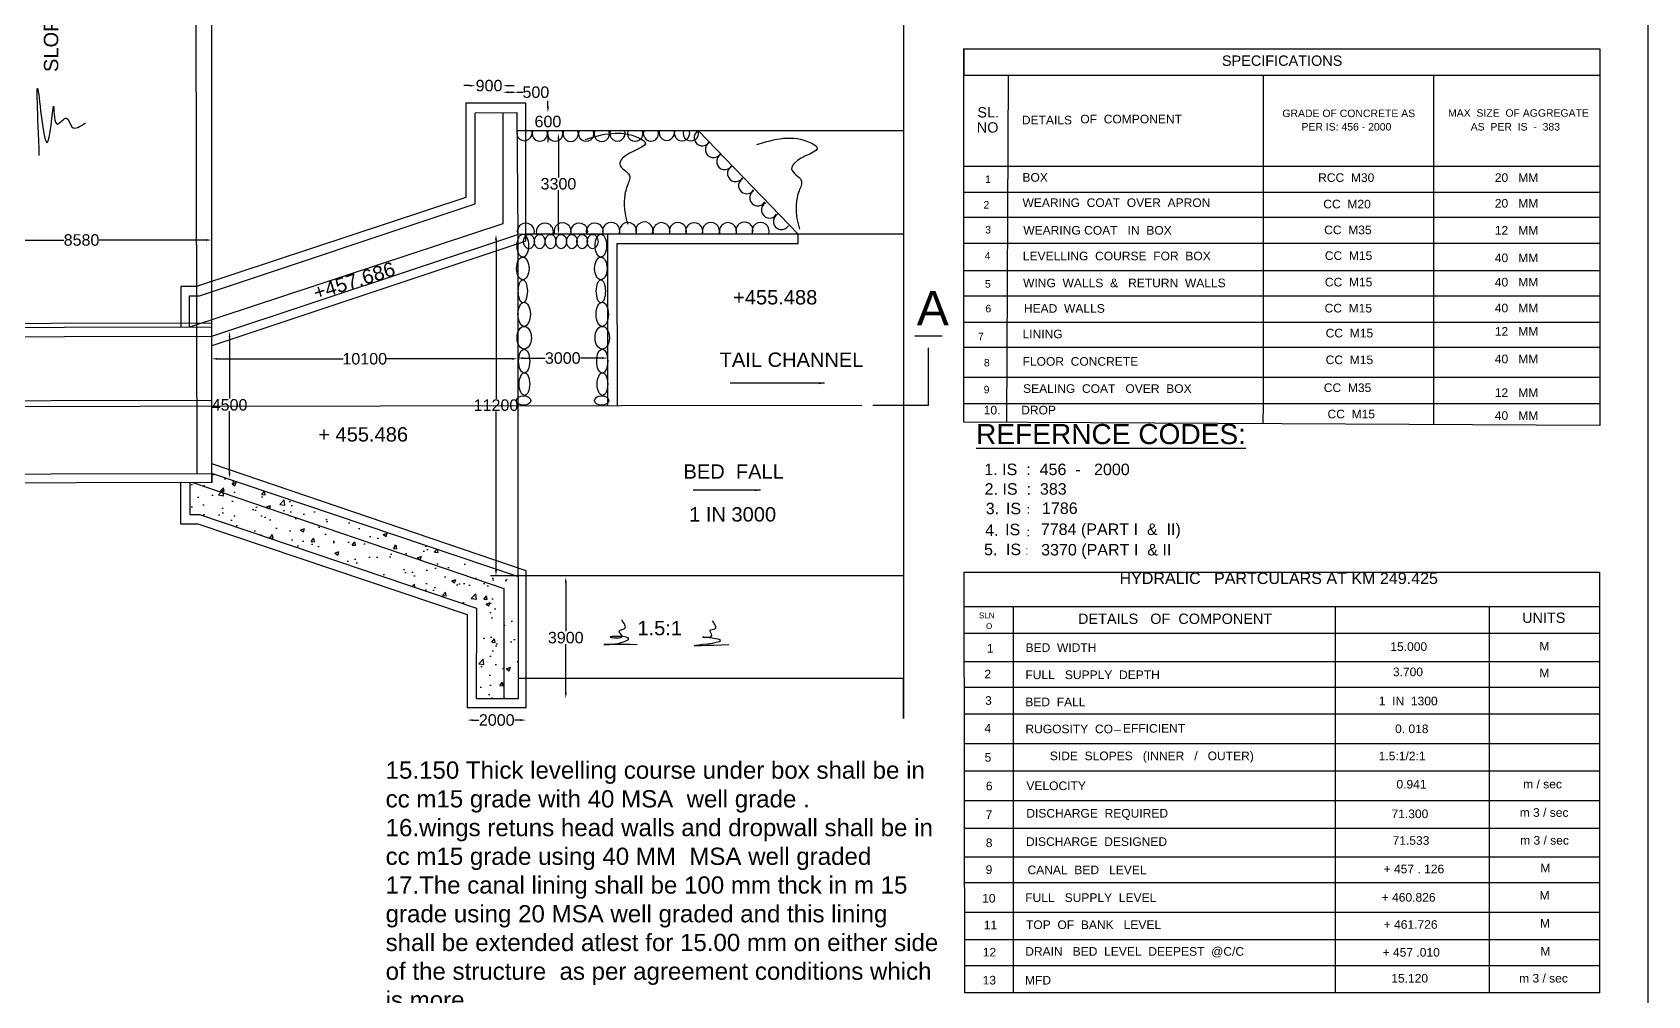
# Model space of a CAD drawing. Header units: inches. Extents: x 2054 to 2706, y -111 to 346.
# Drawn here: x 2424 to 2705.2, y 59.8 to 227.5 of the extents above; entities that cross this region are included whole.
import ezdxf

# ---------------------------------------------------------------- set-up
doc = ezdxf.new("R2010")
doc.units = ezdxf.units.IN
doc.header["$MEASUREMENT"] = 0
for name, color, linetype in [('DIMENSIONS', 7, 'Continuous'), ('DIMENSIONS @ 1', 7, 'Continuous'), ('DRAWING', 2, 'Continuous'), ('TEXT', 1, 'Continuous')]:
    doc.layers.add(name, color=color, linetype=linetype)
doc.styles.get("Standard").update_dxf_attribs({"font": 'arial.ttf', "height": 2})
doc.dimstyles.get("Standard").update_dxf_attribs({"dimtxt": 2, "dimasz": 1, "dimexe": 0.18, "dimexo": 0.0625, "dimgap": 0.09, "dimtad": 0, "dimtih": 1, "dimtoh": 1, "dimdec": 4, "dimzin": 0, "dimdsep": 46, "dimtxsty": 'Standard', "dimcen": 0.09, "dimse1": 1, "dimse2": 1, "dimadec": 0, "dimazin": 0, "dimtfac": 1, "dimtdec": 4, "dimtofl": 0, "dimtmove": 0, "dimatfit": 3, "dimfxl": 1, "dimtolj": 1, "dimtzin": 0, "dimarcsym": 0})

# ---------------------------------------------------------------- blocks, each defined once
blk = doc.blocks.new('*D36')
at = {"layer": 'Defpoints', "color": 0, "transparency": 16777216}
for p in [(2409.9, 191.38), (2455.22, 191.38), (2455.22, 191.38)]:
    blk.add_point(p, dxfattribs=at)
at = {"layer": 'DIMENSIONS', "color": 0, "lineweight": -2, "transparency": 16777216}
for p, q in [((2410.9, 191.38), (2429.49, 191.38)), ((2454.22, 191.38), (2435.64, 191.38))]:
    blk.add_line(p, q, dxfattribs=at)
at = {"layer": 'DIMENSIONS', "color": 0, "transparency": 16777216}
for points in [[(2410.9, 191.55), (2410.9, 191.22), (2409.9, 191.38)], [(2454.22, 191.55), (2454.22, 191.22), (2455.22, 191.38)]]:
    blk.add_solid(points, dxfattribs=at)
at = {"layer": 'DIMENSIONS', "color": 0, "transparency": 16777216, "insert": (2432.56, 191.38), "char_height": 2, "attachment_point": 5}
blk.add_mtext('\\A1;8580', dxfattribs=at)
blk = doc.blocks.new('*D42')
at = {"layer": 'Defpoints', "color": 0, "transparency": 16777216}
for p in [(2505.89, 218.26), (2501.11, 213.51), (2505.89, 213.51)]:
    blk.add_point(p, dxfattribs=at)
at = {"layer": 'DIMENSIONS', "color": 0, "lineweight": -2, "transparency": 16777216}
for p, q in [((2500.11, 218.26), (2499.11, 218.26)), ((2506.89, 218.26), (2507.89, 218.26))]:
    blk.add_line(p, q, dxfattribs=at)
at = {"layer": 'DIMENSIONS', "color": 0, "transparency": 16777216}
for points in [[(2500.11, 218.42), (2500.11, 218.09), (2501.11, 218.26)], [(2506.89, 218.42), (2506.89, 218.09), (2505.89, 218.26)]]:
    blk.add_solid(points, dxfattribs=at)
at = {"layer": 'DIMENSIONS', "color": 0, "transparency": 16777216, "insert": (2503.5, 218.26), "char_height": 2, "attachment_point": 5}
blk.add_mtext('\\A1;900', dxfattribs=at)
blk = doc.blocks.new('*D43')
at = {"layer": 'Defpoints', "color": 0, "transparency": 16777216}
for p in [(2508.36, 217.11), (2505.89, 213.51), (2508.36, 213.53)]:
    blk.add_point(p, dxfattribs=at)
at = {"layer": 'DIMENSIONS', "color": 0, "lineweight": -2, "transparency": 16777216}
for p, q in [((2506.89, 217.11), (2507.36, 217.11)), ((2508.36, 217.11), (2509.36, 217.11))]:
    blk.add_line(p, q, dxfattribs=at)
at = {"layer": 'DIMENSIONS', "color": 0, "transparency": 16777216}
for points in [[(2506.89, 217.28), (2506.89, 216.94), (2505.89, 217.11)], [(2507.36, 217.28), (2507.36, 216.94), (2508.36, 217.11)]]:
    blk.add_solid(points, dxfattribs=at)
at = {"layer": 'DIMENSIONS', "color": 0, "transparency": 16777216, "insert": (2511.65, 217.11), "char_height": 2, "attachment_point": 5}
blk.add_mtext('\\A1;500', dxfattribs=at)
blk = doc.blocks.new('*D44')
at = {"layer": 'Defpoints', "color": 0, "transparency": 16777216}
for p in [(2508.36, 213.59), (2508.38, 210.43), (2513.75, 210.43)]:
    blk.add_point(p, dxfattribs=at)
at = {"layer": 'DIMENSIONS', "color": 0, "lineweight": -2, "transparency": 16777216}
for p, q in [((2513.75, 214.59), (2513.75, 215.59)), ((2513.75, 209.43), (2513.75, 208.43))]:
    blk.add_line(p, q, dxfattribs=at)
at = {"layer": 'DIMENSIONS', "color": 0, "transparency": 16777216}
for points in [[(2513.58, 214.59), (2513.92, 214.59), (2513.75, 213.59)], [(2513.58, 209.43), (2513.92, 209.43), (2513.75, 210.43)]]:
    blk.add_solid(points, dxfattribs=at)
at = {"layer": 'DIMENSIONS', "color": 0, "transparency": 16777216, "insert": (2513.75, 212.01), "char_height": 2, "attachment_point": 5}
blk.add_mtext('\\A1;600', dxfattribs=at)
blk = doc.blocks.new('*D45')
at = {"layer": 'Defpoints', "color": 0, "transparency": 16777216}
for p in [(2512.34, 209.93), (2512.34, 192.4), (2515.58, 192.4)]:
    blk.add_point(p, dxfattribs=at)
at = {"layer": 'DIMENSIONS', "color": 0, "lineweight": -2, "transparency": 16777216}
for p, q in [((2515.58, 208.93), (2515.58, 202.27)), ((2515.58, 193.4), (2515.58, 200.05))]:
    blk.add_line(p, q, dxfattribs=at)
at = {"layer": 'DIMENSIONS', "color": 0, "transparency": 16777216}
for points in [[(2515.41, 208.93), (2515.74, 208.93), (2515.58, 209.93)], [(2515.41, 193.4), (2515.74, 193.4), (2515.58, 192.4)]]:
    blk.add_solid(points, dxfattribs=at)
at = {"layer": 'DIMENSIONS', "color": 0, "transparency": 16777216, "insert": (2515.58, 201.16), "char_height": 2, "attachment_point": 5}
blk.add_mtext('\\A1;3300', dxfattribs=at)
blk = doc.blocks.new('*D46')
at = {"layer": 'Defpoints', "color": 0, "transparency": 16777216}
for p in [(2455.22, 170.7), (2508.49, 170.7), (2508.49, 170.7)]:
    blk.add_point(p, dxfattribs=at)
at = {"layer": 'DIMENSIONS', "color": 0, "lineweight": -2, "transparency": 16777216}
for p, q in [((2456.22, 170.7), (2478.1, 170.7)), ((2507.49, 170.7), (2485.61, 170.7))]:
    blk.add_line(p, q, dxfattribs=at)
at = {"layer": 'DIMENSIONS', "color": 0, "transparency": 16777216}
for points in [[(2456.22, 170.87), (2456.22, 170.54), (2455.22, 170.7)], [(2507.49, 170.87), (2507.49, 170.54), (2508.49, 170.7)]]:
    blk.add_solid(points, dxfattribs=at)
at = {"layer": 'DIMENSIONS', "color": 0, "transparency": 16777216, "insert": (2481.86, 170.7), "char_height": 2, "attachment_point": 5}
blk.add_mtext('\\A1;10100', dxfattribs=at)
blk = doc.blocks.new('*D47')
at = {"layer": 'Defpoints', "color": 0, "transparency": 16777216}
for p in [(2508.49, 170.83), (2524.17, 170.83), (2524.17, 170.83)]:
    blk.add_point(p, dxfattribs=at)
at = {"layer": 'DIMENSIONS', "color": 0, "lineweight": -2, "transparency": 16777216}
for p, q in [((2509.49, 170.83), (2513.26, 170.83)), ((2523.17, 170.83), (2519.4, 170.83))]:
    blk.add_line(p, q, dxfattribs=at)
at = {"layer": 'DIMENSIONS', "color": 0, "transparency": 16777216}
for points in [[(2509.49, 170.99), (2509.49, 170.66), (2508.49, 170.83)], [(2523.17, 170.99), (2523.17, 170.66), (2524.17, 170.83)]]:
    blk.add_solid(points, dxfattribs=at)
at = {"layer": 'DIMENSIONS', "color": 0, "transparency": 16777216, "insert": (2516.33, 170.83), "char_height": 2, "attachment_point": 5}
blk.add_mtext('\\A1;3000', dxfattribs=at)
blk = doc.blocks.new('*D48')
at = {"layer": 'Defpoints', "color": 0, "transparency": 16777216}
for p in [(2457.67, 175.45), (2457.68, 149.91), (2458.33, 149.91)]:
    blk.add_point(p, dxfattribs=at)
at = {"layer": 'DIMENSIONS', "color": 0, "lineweight": -2, "transparency": 16777216}
for p, q in [((2458.33, 174.45), (2458.33, 163.79)), ((2458.33, 150.91), (2458.33, 161.57))]:
    blk.add_line(p, q, dxfattribs=at)
at = {"layer": 'DIMENSIONS', "color": 0, "transparency": 16777216}
for points in [[(2458.16, 174.45), (2458.49, 174.45), (2458.33, 175.45)], [(2458.16, 150.91), (2458.49, 150.91), (2458.33, 149.91)]]:
    blk.add_solid(points, dxfattribs=at)
at = {"layer": 'DIMENSIONS', "color": 0, "transparency": 16777216, "insert": (2458.33, 162.68), "char_height": 2, "attachment_point": 5}
blk.add_mtext('\\A1;4500', dxfattribs=at)
blk = doc.blocks.new('*D49')
at = {"layer": 'Defpoints', "color": 0, "transparency": 16777216}
for p in [(2508.49, 192.34), (2504.71, 132.92), (2508.07, 132.92)]:
    blk.add_point(p, dxfattribs=at)
at = {"layer": 'DIMENSIONS', "color": 0, "lineweight": -2, "transparency": 16777216}
for p, q in [((2504.71, 191.34), (2504.71, 163.74)), ((2504.71, 133.92), (2504.71, 161.52))]:
    blk.add_line(p, q, dxfattribs=at)
at = {"layer": 'DIMENSIONS', "color": 0, "transparency": 16777216}
for points in [[(2504.54, 191.34), (2504.88, 191.34), (2504.71, 192.34)], [(2504.54, 133.92), (2504.88, 133.92), (2504.71, 132.92)]]:
    blk.add_solid(points, dxfattribs=at)
at = {"layer": 'DIMENSIONS', "color": 0, "transparency": 16777216, "insert": (2504.71, 162.63), "char_height": 2, "attachment_point": 5}
blk.add_mtext('\\A1;11200', dxfattribs=at)
blk = doc.blocks.new('*D50')
at = {"layer": 'Defpoints', "color": 0, "transparency": 16777216}
for p in [(2508.63, 132.73), (2508.63, 111.58), (2516.85, 111.58)]:
    blk.add_point(p, dxfattribs=at)
at = {"layer": 'DIMENSIONS', "color": 0, "lineweight": -2, "transparency": 16777216}
for p, q in [((2516.85, 131.73), (2516.85, 123.26)), ((2516.85, 112.58), (2516.85, 121.04))]:
    blk.add_line(p, q, dxfattribs=at)
at = {"layer": 'DIMENSIONS', "color": 0, "transparency": 16777216}
for points in [[(2516.68, 131.73), (2517.02, 131.73), (2516.85, 132.73)], [(2516.68, 112.58), (2517.02, 112.58), (2516.85, 111.58)]]:
    blk.add_solid(points, dxfattribs=at)
at = {"layer": 'DIMENSIONS', "color": 0, "transparency": 16777216, "insert": (2516.85, 122.15), "char_height": 2, "attachment_point": 5}
blk.add_mtext('\\A1;3900', dxfattribs=at)
blk = doc.blocks.new('*D51')
at = {"layer": 'Defpoints', "color": 0, "transparency": 16777216}
for p in [(2499.71, 109.99), (2509.97, 109.99), (2509.97, 107.81)]:
    blk.add_point(p, dxfattribs=at)
at = {"layer": 'DIMENSIONS', "color": 0, "lineweight": -2, "transparency": 16777216}
for p, q in [((2500.71, 107.81), (2501.75, 107.81)), ((2508.97, 107.81), (2507.93, 107.81))]:
    blk.add_line(p, q, dxfattribs=at)
at = {"layer": 'DIMENSIONS', "color": 0, "transparency": 16777216}
for points in [[(2500.71, 107.97), (2500.71, 107.64), (2499.71, 107.81)], [(2508.97, 107.97), (2508.97, 107.64), (2509.97, 107.81)]]:
    blk.add_solid(points, dxfattribs=at)
at = {"layer": 'DIMENSIONS', "color": 0, "transparency": 16777216, "insert": (2504.84, 107.81), "char_height": 2, "attachment_point": 5}
blk.add_mtext('\\A1;2000', dxfattribs=at)

msp = doc.modelspace()

# ---------------------------------------------------------------- hatches: boundary and pattern name
at = {"layer": 'DIMENSIONS'}
h = msp.add_hatch(dxfattribs=at)
h.set_pattern_fill('AR-CONC', color=0, style=0)
h.set_pattern_definition([(50, (0, 0), (7.172602, -0.627521), [0.75, -8.25]), (355, (0, 0), (-1.387513, 7.521921), [0.6, -6.6]), (100.4514, (0.598, -0.052), (5.785094, 6.894395), [0.637402, -7.011421]), (46.1842, (0, 2), (10.67241, -1.65519), [1.125, -12.375]), (96.6356, (0.889, 1.862), (9.346627, 9.74118), [0.956103, -10.51713]), (351.1842, (0, 2), (9.34662, 9.741186), [0.9, -9.9]), (21, (1, 1.5), (5.96907, -4.026189), [0.75, -8.25]), (326, (1, 1.5), (2.433153, 7.2515), [0.6, -6.6]), (71.4514, (1.4974, 1.1645), (8.402226, 3.225305), [0.637402, -7.011421]), (37.5, (0, 0), (0.1215986, 3.3289385), [0, -6.52, 0, -6.7, 0, -6.625]), (7.5, (0, 0), (2.6306954, 3.944117), [0, -3.82, 0, -6.37, 0, -2.525]), (327.5, (-2.23, 0), (5.3382244, -0.2255487), [0, -2.5, 0, -7.8, 0, -10.35]), (317.5, (-3.23, 0), (5.831862, 1.00105), [0, -3.25, 0, -5.18, 0, -7.35])])
h.paths.add_polyline_path([(2451.93025, 149.17696), (2451.38205, 149.17563), (2451.38205, 143.57447), (2452.06027, 143.57447), (2453.11188, 143.57447), (2501.32275, 127.27934), (2501.25411, 111.57907), (2506.07314, 111.57907), (2506.07314, 130.69936)])
h.paths.add_polyline_path([(2455.22263, 150.73576), (2455.22263, 149.18492), (2451.93025, 149.17696), (2506.07314, 130.69936), (2506.07314, 111.57907), (2508.63218, 111.57907), (2508.63218, 132.72532)])

# ---------------------------------------------------------------- linework, layer by layer
at = {"layer": 'DIMENSIONS', "color": 0}
msp.add_lwpolyline([(2705.2067, -111.35752), (2054.45622, -111.35752), (2054.45622, 345.92693), (2705.2067, 345.92693)], close=True, dxfattribs=at)
for points in [[(2593.88387, 220.10275), (2593.5735, 159.61898)], [(2577.56587, 174.68687), (2582.39818, 174.68687)]]:
    msp.add_lwpolyline(points, dxfattribs=at)
for centre, major_axis, ratio in [((2509.37719, 190.404), (0, 1.99153), 0.496913315), ((2510.44412, 191.12071), (0, -1.24582), 0.755012187), ((2512.31237, 191.12071), (0, -1.24582), 0.755012187), ((2514.21252, 191.12071), (0, -1.24582), 0.755012187), ((2516.06228, 191.12071), (0, -1.24582), 0.755012187), ((2517.92128, 191.12071), (0, -1.24582), 0.755012187), ((2519.72044, 191.12071), (0, -1.24582), 0.755012187), ((2521.5332, 191.12071), (0, -1.24582), 0.755012187), ((2522.964, 190.404), (0, 1.99153), 0.496913315), ((2509.37719, 186.43856), (0, 1.97391), 0.551226524), ((2522.964, 186.43856), (0, 1.97391), 0.551226524), ((2509.37719, 182.47042), (0, 1.99423), 0.395531098), ((2522.964, 182.47042), (0, 1.99423), 0.395531098), ((2509.61461, 178.46185), (0, 2.10682), 0.511342408), ((2523.20142, 178.46185), (0, 2.10682), 0.511342408), ((2509.61461, 174.37498), (0, 1.98005), 0.630361888), ((2523.20142, 174.37498), (0, 1.98005), 0.630361888), ((2509.61461, 170.30419), (0, 2.09074), 0.459457151), ((2523.20142, 170.30419), (0, 2.09074), 0.459457151), ((2509.65501, 166.3115), (0, 1.97581), 0.464285735), ((2523.24181, 166.3115), (0, 1.97581), 0.464285735), ((2509.51376, 163.43012), (-1.24773, 0), 0.650373238), ((2523.10056, 163.43012), (-1.24773, 0), 0.650373238)]:
    msp.add_ellipse(centre, major_axis=major_axis, ratio=ratio, dxfattribs=at)
for points in [[(2520.21022, 208.89202), (2529.61964, 209.14614), (2530.64484, 208.46755), (2526.68503, 205.56111), (2526.26214, 204.61364), (2527.92777, 202.63259), (2527.55614, 200.78886), (2527.05636, 198.53541), (2527.16973, 196.01337), (2527.64128, 194.14931)], [(2550.12909, 208.03227), (2559.53851, 208.2864), (2560.5637, 207.6078), (2556.6039, 204.70137), (2556.18101, 203.7539), (2557.84664, 201.77285), (2557.47501, 199.92911), (2556.97523, 197.67567), (2557.0886, 195.15363), (2557.56015, 193.28956)], [(2529.29691, 120.93677), (2523.54681, 120.97191), (2527.06369, 121.49898), (2527.81982, 121.97334), (2524.58429, 122.25445), (2526.64166, 122.44771), (2526.13172, 123.27345), (2527.08127, 123.76538), (2526.58891, 125.27632)], [(2545.26372, 120.92947), (2539.50243, 120.82936), (2543.71068, 121.78039), (2540.72983, 122.25591), (2542.30793, 122.53121), (2541.98229, 123.40716), (2542.80891, 123.68246), (2542.40812, 125.08398)]]:
    msp.add_spline(points, degree=3, dxfattribs=at)
at = {"layer": 'DRAWING', "color": 0}
for points in [[(2071.34493, 256.17631), (2232.14158, 256.6139), (2233.46525, 253.05085), (2236.20857, 260.25843), (2237.48592, 256.61778), (2273.06807, 256.61778), (2274.30701, 253.23327), (2277.02249, 260.32092), (2278.29307, 256.776), (2401.2309, 257.06083), (2402.58846, 253.5299), (2405.19735, 260.65821), (2406.47401, 257.06258), (2575.636, 257.06258), (2575.636, 108.0656), (2575.636, 115.03369), (2508.56712, 115.03369)], [(2455.2851, 149.18507), (2147.50675, 148.44061), (2147.54666, 256.38368)], [(2147.50735, 150.07384), (2455.22263, 150.73576), (2455.22263, 149.18492), (2455.22263, 257.06258)], [(2452.39783, 257.06258), (2452.62656, 150.73017)], [(2586.10794, 224.68753), (2696.88266, 224.68753), (2696.88266, 162.84875), (2586.1626, 162.84875), (2586.1626, 224.68753)], [(2586.1626, 224.68753), (2586.1626, 220.10275), (2696.88266, 220.10275)], [(2638.24819, 220.10275), (2638.24819, 162.84875)], [(2667.9259, 220.10275), (2667.9259, 162.84875)], [(2508.49206, 190.73922), (2509.8786, 191.26218), (2509.8786, 215.22631), (2499.47583, 215.22631), (2499.47583, 198.80012), (2452.55656, 183.27311), (2449.83534, 183.27311), (2449.85089, 176.18932)], [(2451.34058, 176.19259), (2451.34058, 181.6605), (2453.09797, 181.6605), (2501.11186, 197.7013), (2501.11186, 213.51106), (2508.35757, 213.59244)], [(2505.89171, 213.56475), (2505.89171, 194.19329), (2451.34058, 176.19259)], [(2508.35757, 213.59244), (2508.49206, 192.33879)], [(2508.37758, 210.42973), (2575.636, 210.42973)], [(2525.74178, 190.76416), (2557.33406, 190.76416), (2557.33406, 192.39553), (2539.93341, 210.42973)], [(2586.1626, 204.25108), (2696.88266, 204.25108)], [(2586.1626, 199.71952), (2696.88266, 199.71952)], [(2586.1626, 195.39241), (2696.88266, 195.39241)], [(2455.22263, 174.63397), (2508.49206, 192.33879)], [(2509.8786, 192.39553), (2508.49206, 192.33879), (2508.49206, 132.72532)], [(2575.636, 192.39553), (2509.8786, 192.39553)], [(2524.16841, 162.51779), (2524.16841, 192.39553)], [(2508.49206, 190.73922), (2455.22263, 172.94903)], [(2525.74178, 190.76416), (2525.78205, 162.52009)], [(2586.1626, 190.81076), (2696.88266, 190.81076)], [(2586.1626, 186.10185), (2696.88266, 186.10185)], [(2586.1626, 181.64747), (2696.88266, 181.64747)], [(2147.51618, 173.96507), (2455.22263, 174.63397)], [(2455.22263, 176.20111), (2147.51676, 175.52581)], [(2147.51705, 176.30817), (2455.22263, 176.98146)], [(2586.1626, 177.06582), (2696.88266, 177.06582)], [(2579.96492, 172.62566), (2579.96492, 162.57841), (2570.29489, 162.57841)], [(2586.1626, 172.73871), (2696.88266, 172.73871)], [(2568.38281, 162.58083), (2065.50197, 161.86385), (2065.50197, 171.28401)], [(2586.1626, 167.52072), (2696.88266, 167.52072)], [(2147.51208, 162.8628), (2455.22263, 163.49497)], [(2696.88266, 162.84875), (2696.88266, 159.08885), (2586.14622, 159.65709), (2586.1626, 162.84875)], [(2638.24819, 162.84875), (2638.23044, 159.38982)], [(2667.9259, 162.84875), (2667.9259, 159.23744)], [(2449.7737, 149.17174), (2449.7737, 141.95251), (2452.82861, 141.95251), (2499.70903, 126.18691), (2499.70903, 109.99247), (2509.97023, 109.99247), (2509.97023, 133.81991), (2455.22263, 152.40194)], [(2451.38205, 149.17563), (2451.38205, 143.57447), (2452.06027, 143.57447), (2453.11188, 143.57447), (2501.32275, 127.27934), (2501.25411, 111.57907), (2508.63218, 111.57907), (2508.63218, 132.72532), (2455.22263, 150.73576)], [(2451.93025, 149.17696), (2506.07314, 130.69936), (2506.07314, 111.57907)], [(2575.636, 132.91622), (2503.76149, 132.91622)], [(2586.19617, 133.55961), (2696.79812, 133.55961), (2696.79812, 60.31806), (2586.31936, 60.31806), (2586.19617, 133.55961)], [(2586.20619, 127.59718), (2696.79812, 127.59718)], [(2594.75753, 127.59718), (2594.75753, 60.31806)], [(2650.80776, 127.59718), (2650.80776, 60.31806)], [(2677.61578, 127.59718), (2677.61578, 60.31806)], [(2586.20619, 122.91121), (2696.79812, 122.91121)], [(2586.20619, 118.0192), (2696.79812, 118.0192)], [(2586.20619, 113.53486), (2696.79812, 113.53486)], [(2586.20619, 108.91463), (2696.79812, 108.91463)], [(2586.20619, 103.75083), (2696.79812, 103.75083)], [(2586.20619, 98.99471), (2696.79812, 98.99471)], [(2586.20619, 93.83093), (2696.79812, 93.83093)], [(2586.20619, 89.01661), (2696.79812, 89.01661)], [(2586.20619, 83.98871), (2696.79812, 83.98871)], [(2586.20619, 79.50436), (2696.79812, 79.50436)], [(2586.20619, 74.34057), (2696.79812, 74.34057)], [(2586.20619, 69.58445), (2696.79812, 69.58445)], [(2586.20619, 65.10011), (2696.79812, 65.10011)]]:
    msp.add_lwpolyline(points, dxfattribs=at)
for centre, radius, start, end in [((2509.64895, 210.01689), 1.33672, 162.0102045, 17.9897955), ((2512.34103, 209.93002), 1.33672, 162.0102045, 17.9897955), ((2515.02083, 209.9166), 1.33672, 162.0102045, 17.9897955), ((2517.70808, 209.89128), 1.33672, 162.0102045, 17.9897955), ((2520.4153, 209.90392), 1.33672, 162.0102045, 17.9897955), ((2523.11523, 209.85327), 1.33672, 162.0102045, 17.9897955), ((2525.84051, 209.9419), 1.33672, 162.0102045, 17.9897955), ((2528.93339, 209.90392), 1.33672, 162.0102045, 17.9897955), ((2531.69082, 209.93093), 1.33672, 162.0102045, 17.9897955), ((2534.42878, 210.05755), 1.33672, 162.0102045, 17.9897955), ((2537.09068, 209.96892), 1.33672, 162.0102045, 17.9897955), ((2538.63712, 209.96892), 1.33672, 162.0102045, 17.9897955), ((2540.62785, 209.19073), 1.42034, 119.2696336, 328.681757), ((2542.56601, 207.14504), 1.42034, 119.2696336, 328.681757), ((2544.53319, 205.05205), 1.42034, 119.2696336, 328.681757), ((2546.43455, 202.96296), 1.42034, 119.2696336, 328.681757), ((2548.35332, 200.86442), 1.42034, 119.2696336, 328.681757), ((2550.30539, 198.75001), 1.42034, 119.2696336, 328.681757), ((2552.33559, 196.62102), 1.42034, 119.2696336, 328.681757), ((2509.89755, 192.83021), 1.48892, 343.0257053, 199.2718128), ((2513.20913, 192.8541), 1.48892, 343.0257053, 199.2718128), ((2516.29777, 192.88376), 1.48892, 343.0257053, 199.2718128), ((2519.18843, 192.83432), 1.48892, 343.0257053, 199.2718128), ((2521.90499, 192.84508), 1.48892, 343.0257053, 199.2718128), ((2524.75861, 192.9633), 1.48892, 343.0257053, 199.2718128), ((2527.69876, 192.95341), 1.48892, 343.0257053, 199.2718128), ((2530.52378, 193.04271), 1.48892, 343.0257053, 199.2718128), ((2533.52278, 192.92104), 1.48892, 343.0257053, 199.2718128), ((2536.37248, 192.95267), 1.48892, 343.0257053, 199.2718128), ((2539.20635, 192.90523), 1.48892, 343.0257053, 199.2718128), ((2542.12395, 192.95255), 1.48892, 343.0257053, 199.2718128), ((2545.10031, 192.92092), 1.48892, 343.0257053, 199.2718128), ((2547.96584, 193.0158), 1.48892, 343.0257053, 199.2718128), ((2550.76804, 192.95255), 1.48892, 343.0257053, 199.2718128), ((2554.40329, 194.61644), 1.42034, 119.2696336, 328.681757)]:
    msp.add_arc(centre, radius, start, end, dxfattribs=at)
msp.add_spline([(2425.20776, 206.08112), (2425.03328, 217.19752), (2426.75908, 208.62958), (2427.72363, 214.52702), (2428.39589, 211.5783), (2429.9158, 212.62933), (2430.88034, 211.08198), (2433.24788, 211.81186)], degree=3, dxfattribs=at)

# ---------------------------------------------------------------- texts
at = {"layer": 'DIMENSIONS', "color": 0}
msp.add_text('SLOPE 2 :1', height=2.5, rotation=90.1243578, dxfattribs=at).set_placement((2428.50658, 220.63532))
msp.add_text('A', height=6, dxfattribs=at).set_placement((2577.957, 176.52792))
at = {"layer": 'DIMENSIONS @ 1', "color": 0, "insert": (2485.49304, 100.59973), "char_height": 3, "width": 96.2849002, "attachment_point": 1}
msp.add_mtext('15.150 Thick levelling course under box shall be in cc m15 grade with 40 MSA  well grade . \\P16.wings retuns head walls and dropwall shall be in cc m15 grade using 40 MM  MSA well graded  \\P17.The canal lining shall be 100 mm thck in m 15 grade using 20 MSA well graded and this lining shall be extended atlest for 15.00 mm on either side of the structure  as per agreement conditions which is more  \\P18.weep holes of size 100 mm   with reverse filters on rear side are to be provided  at 100 MM c/c both ways and staggeered in wings returns and head walls above   MFL 1\\P9.300 mm  thick rough stone bed pitching over 225 MM thick gravel backing and 300 MM thick side rivetment over 150 MM thick gravel backing shall be provided in the  drain at the entrance and exit at the structure for a length as shown in the drawing \\P20. The field authorities are requested to ensure the sbc of soil as foundation  level before execution at work by  conducting suitable field tests  21. The suitability at the structure the alignment and the levels given in the drawing may be flied and ascertained before taking up the execution ', dxfattribs=at)
at = {"layer": 'TEXT', "color": 0}
for s, height, p in [('SPECIFICATIONS', 1.8, (2631.09346, 221.71058)), ('SL.', 1.8, (2588.50886, 212.72243)), ('GRADE OF CONCRETE AS', 1.3, (2641.61102, 212.78874)), ('MAX  SIZE  OF AGGREGATE', 1.3, (2670.45155, 212.85334)), ('NO', 1.8, (2588.4078, 210.08311)), ('DETAILS', 1.5, (2596.25438, 211.51699)), ('OF  COMPONENT', 1.5, (2606.43389, 211.69261)), ('PER IS: 456 - 2000', 1.3, (2644.93661, 210.44993)), ('AS  PER  IS  -  383', 1.3, (2674.39963, 210.45289)), ('1', 1.3, (2589.86749, 201.32173)), ('BOX', 1.5, (2596.35758, 201.53638)), ('RCC  M30', 1.5, (2647.83518, 201.50069)), ('20   MM', 1.5, (2678.59108, 201.49666)), ('2', 1.3, (2589.56663, 196.8568)), ('WEARING  COAT  OVER  APRON ', 1.5, (2596.36386, 197.13589)), ('CC  M20', 1.5, (2648.73544, 196.89407)), ('20   MM', 1.5, (2678.59108, 197.02819)), ('3', 1.3, (2589.86749, 192.52068)), ('WEARING COAT   IN  BOX', 1.5, (2596.50355, 192.32614)), ('CC  M35', 1.5, (2648.88146, 192.395)), ('12   MM', 1.5, (2678.59108, 192.31566)), ('4', 1.3, (2589.78153, 188.01282)), ('LEVELLING  COURSE  FOR  BOX', 1.5, (2596.42575, 187.85178)), ('CC  M15', 1.5, (2648.99724, 187.91394)), ('40   MM', 1.5, (2678.59108, 187.53063)), ('5', 1.3, (2589.82351, 183.09891)), ('WING  WALLS  &   RETURN  WALLS', 1.5, (2596.46881, 183.15997)), ('CC  M15', 1.5, (2649.00502, 183.30669)), ('40   MM', 1.5, (2678.59108, 183.29788)), ('+455.488', 2.5, (2545.98263, 180.16593)), ('6', 1.3, (2589.90947, 178.80572)), ('HEAD  WALLS', 1.5, (2596.61062, 178.72139)), ('CC  M15', 1.5, (2648.95871, 178.77358)), ('40   MM', 1.5, (2678.59108, 178.80285)), ('7', 1.3, (2588.61873, 173.94573)), ('LINING', 1.5, (2596.37426, 174.2828)), ('CC  M15', 1.5, (2649.14394, 174.42551)), ('12   MM', 1.5, (2678.59108, 174.71925)), ('TAIL CHANNEL', 2.5, (2543.64684, 169.30185)), ('8', 1.3, (2589.64858, 169.38242)), ('FLOOR  CONCRETE', 1.5, (2596.37437, 169.49513)), ('CC  M15', 1.5, (2649.14496, 169.77724)), ('40   MM', 1.5, (2678.59108, 169.93422)), ('9', 1.3, (2589.60561, 164.70283)), ('SEALING  COAT   OVER  BOX', 1.5, (2596.46892, 164.77323)), ('CC  M35', 1.5, (2648.8208, 164.92035)), ('12   MM', 1.5, (2678.59108, 164.06168)), ('10.', 1.5, (2589.61219, 161.02278)), ('DROP ', 1.5, (2596.13812, 161.02278)), ('CC  M15', 1.5, (2649.46912, 160.34099)), ('40   MM', 1.5, (2678.59108, 160.07416)), ('+ 455.486', 2.5, (2473.76389, 156.3009)), ('%%UREFERNCE CODES:', 3.5, (2588.28021, 155.85311)), ('BED  FALL', 2.5, (2537.35034, 149.83235)), ('1. IS  :  456  -   2000', 2, (2589.72151, 150.45531)), ('2. IS  :  383', 2, (2589.77166, 147.04876)), ('1 IN 3000', 2.5, (2538.33066, 142.3776)), ('3.', 2, (2589.97228, 143.64221)), ('IS', 2, (2593.48504, 143.64145)), (':', 1.5, (2597.09613, 143.74164)), ('1786', 2, (2599.75429, 143.69155)), ('4.', 2, (2589.87197, 139.88498)), ('IS', 2, (2593.33458, 139.98442)), (':', 1.5, (2597.09613, 139.78403)), ('7784 (PART I  &  II)', 2, (2599.55368, 140.03451)), ('5.', 2, (2589.67227, 136.51589)), ('IS', 2, (2593.48504, 136.52777)), ('3370 (PART I  & II', 2, (2599.60891, 136.46446)), (':', 1.5, (2596.84536, 136.57786)), ('HYDRALIC   PARTCULARS AT KM 249.425', 2, (2613.2622, 131.49607)), ('UNITS', 1.8, (2683.34547, 124.72667)), ('1.5:1', 2.5, (2529.33012, 122.57811)), ('SLN', 1, (2588.79635, 125.52803)), ('O', 1, (2590.02149, 123.66585)), ('DETAILS   OF  COMPONENT', 1.8, (2606.03452, 124.54693)), ('1', 1.5, (2590.16132, 119.56271)), ('BED  WIDTH', 1.5, (2596.89779, 119.6834)), ('15.000', 1.5, (2660.4034, 119.85048)), ('M', 1.5, (2686.35983, 119.92852)), ('2', 1.5, (2589.73255, 115.06587)), ('FULL   SUPPLY  DEPTH', 1.5, (2596.87429, 114.94235)), ('3.700', 1.5, (2660.8496, 115.44939)), ('M', 1.5, (2686.35983, 115.2741)), ('3', 1.5, (2589.86164, 110.46897)), ('BED  FALL', 1.5, (2596.85523, 110.22209)), ('1  IN  1300', 1.5, (2658.39554, 110.37979)), ('4', 1.5, (2589.73376, 105.61952)), ('RUGOSITY  CO  ', 1.5, (2596.87164, 105.51576)), ('EFFICIENT', 1.5, (2613.85704, 105.62598)), ('0. 018', 1.5, (2661.22452, 105.5383)), ('_', 1.5, (2612.30378, 106.37063)), ('5', 1.5, (2589.77664, 100.56593)), ('SIDE  SLOPES   (INNER   /   OUTER)', 1.5, (2601.12528, 100.82555)), ('1.5:1/2:1', 1.5, (2658.37798, 100.80664)), ('6', 1.5, (2589.99111, 95.58825)), ('VELOCITY', 1.5, (2597.04223, 95.6164)), ('0.941', 1.5, (2661.46514, 95.89119)), ('m / sec', 1.5, (2683.52162, 95.91519)), ('7', 1.5, (2589.94824, 90.57748)), ('DISCHARGE  REQUIRED', 1.5, (2597.03317, 90.83106)), ('71.300', 1.5, (2660.61009, 90.73734)), ('m 3 / sec', 1.5, (2682.92085, 90.96455)), ('8', 1.5, (2589.97649, 85.6955)), ('DISCHARGE  DESIGNED', 1.5, (2596.97503, 85.89522)), ('71.533', 1.5, (2660.79349, 86.09666)), ('m 3 / sec', 1.5, (2682.99595, 86.12643)), ('9', 1.5, (2589.94665, 81.02517)), ('CANAL  BED   LEVEL', 1.5, (2597.24095, 80.97877)), ('+ 457 . 126', 1.5, (2659.23479, 81.14147)), ('M', 1.5, (2686.5269, 81.3023)), ('10', 1.5, (2589.34491, 76.03643)), ('FULL   SUPPLY  LEVEL', 1.5, (2596.83725, 76.14273)), ('+ 460.826', 1.5, (2658.90098, 76.20159)), ('M', 1.5, (2686.3767, 76.53918)), ('M', 1.5, (2686.45229, 71.68421)), ('11', 1.5, (2589.62249, 71.37359)), ('TOP  OF  BANK   LEVEL', 1.5, (2596.98145, 71.42538)), ('+ 461.726', 1.5, (2659.24742, 71.47228)), ('12', 1.5, (2589.45356, 66.64886)), ('DRAIN   BED  LEVEL  DEEPEST  @C/C', 1.5, (2596.83725, 66.78004)), ('+ 457 .010', 1.5, (2659.05495, 66.62761)), ('M', 1.5, (2686.52739, 66.80858)), ('13', 1.5, (2589.42428, 61.77331)), ('MFD', 1.5, (2596.80612, 61.77244)), ('15.120', 1.5, (2660.56397, 62.11444)), ('m 3 / sec', 1.5, (2682.80974, 62.10887))]:
    msp.add_text(s, height=height, dxfattribs=at).set_placement(p)
msp.add_text('+457.686', height=2.5, rotation=17.4155238, dxfattribs=at).set_placement((2473.40048, 180.91002))

# ---------------------------------------------------------------- dimensions: what is measured, and where the dimension line sits
at = {"layer": 'DIMENSIONS', "color": 0}
for base, p1, p2, text, picture, middle in [((2505.89171, 218.25597), (2501.11186, 213.51106), (2505.89171, 213.51106), '900', '*D42', (2503.50179, 218.25597)), ((2508.35798, 217.10912), (2505.89171, 213.51106), (2508.35798, 213.52666), '500', '*D43', (2511.65399, 217.10912)), ((2455.22263, 191.38408), (2409.90094, 191.38408), (2455.22263, 191.38408), '8580', '*D36', (2432.56179, 191.38408)), ((2508.49206, 170.70403), (2455.22263, 170.70403), (2508.49206, 170.70403), '10100', '*D46', (2481.85734, 170.70403)), ((2524.16841, 170.82528), (2508.49206, 170.82528), (2524.16841, 170.82528), '3000', '*D47', (2516.33023, 170.82528)), ((2509.97023, 107.80576), (2499.70903, 109.99247), (2509.97023, 109.99247), '2000', '*D51', (2504.83963, 107.80576))]:
    dim = msp.add_linear_dim(base=base, p1=p1, p2=p2, text=text, dimstyle='Standard', dxfattribs=at)
    dim.commit()
    dim.dimension.update_dxf_attribs({"geometry": picture, "text_midpoint": middle})
for base, p1, p2, text, picture, middle in [((2513.74946, 210.4296), (2508.35798, 213.58916), (2508.37798, 210.4296), '600', '*D44', (2513.74946, 212.00938)), ((2515.57675, 192.39553), (2512.34103, 209.93002), (2512.34103, 192.39553), '3300', '*D45', (2515.57675, 201.16277)), ((2504.70849, 132.91622), (2508.49206, 192.33879), (2508.06607, 132.91622), '11200', '*D49', (2504.70849, 162.6275)), ((2458.32719, 149.90711), (2457.67384, 175.44866), (2457.67997, 149.90711), '4500', '*D48', (2458.32719, 162.67789)), ((2516.84989, 111.57907), (2508.63218, 132.72532), (2508.63218, 111.57907), '3900', '*D50', (2516.84989, 122.15219))]:
    dim = msp.add_linear_dim(base=base, p1=p1, p2=p2, angle=90, text=text, dimstyle='Standard', dxfattribs=at)
    dim.commit()
    dim.dimension.update_dxf_attribs({"geometry": picture, "text_midpoint": middle})

# ---------------------------------------------------------------- leaders
for points in [[(2561.90352, 166.44754), (2545.46778, 166.44754)], [(2550.74572, 147.83232), (2539.02727, 147.83232)]]:
    msp.add_leader(points, dimstyle='Standard', override={"dimgap": 0.09, "dimtad": 0}, dxfattribs=at)

doc.saveas('drawing.dxf')
